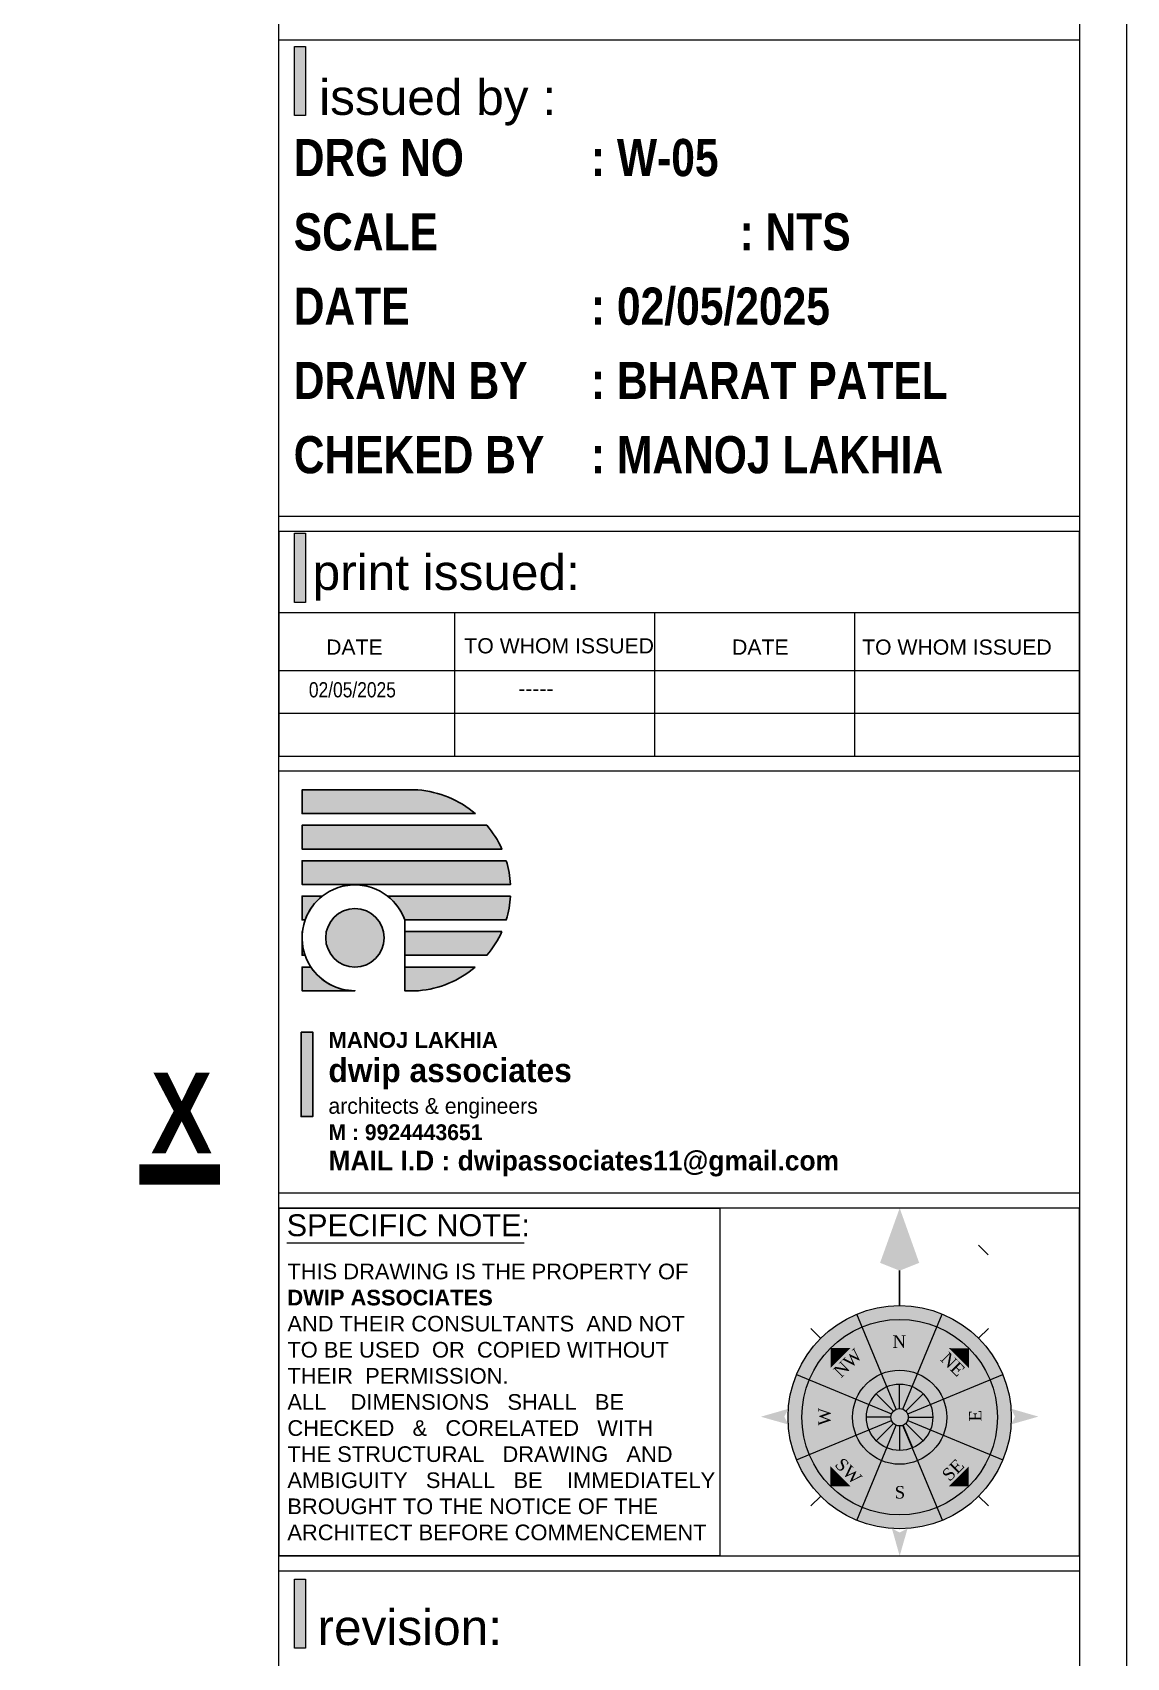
# Model space of a CAD drawing. Header units: millimetres. Extents: x 56222 to 3066687, y -650199 to -121287.
# Drawn here: x 153385.9 to 153548.7, y -173451 to -173209.1 of the extents above; entities that cross this region are included whole.
import ezdxf
from ezdxf.enums import TextEntityAlignment as Align

# ---------------------------------------------------------------- set-up
doc = ezdxf.new("R2010")
doc.units = ezdxf.units.MM
doc.header["$MEASUREMENT"] = 0
for name, color, linetype, lineweight in [('plot boundary', 26, 'Continuous', 30), ('SECTION', 7, 'Continuous', 9), ('STAIRCASE', 45, 'Continuous', 25), ('X_SHEET', 7, 'Continuous', 9)]:
    doc.layers.add(name, color=color, linetype=linetype, lineweight=lineweight)
doc.styles.add("Cn_BT_0'-0", font='swissc.ttf')
doc.styles.add('DUTCH801', font='dutcheb.ttf', dxfattribs={"height": 6.5})
doc.styles.add('KATHA', font='swissc.ttf')
doc.styles.get("Standard").update_dxf_attribs({"font": 'arial.ttf', "height": 6})

# ---------------------------------------------------------------- blocks, each defined once
blk = doc.blocks.new('NORTH')
h = blk.add_hatch(color=9)
h.set_gradient(color1=(201, 201, 201), color2=(237, 237, 237), one_color=1, tint=0.9300000071525574, name='SPHERICAL')
edge = h.paths.add_edge_path()
edge.add_arc((329168.3621632035, -156620.0577519589), 24.14051075117318, 0, 360)
at = {"layer": 'X_SHEET'}
for color, points in [(224, [(329168.3937840788, -156574.8264257577), (329168.3734990569, -156588.3563374316), (329164.1479372866, -156586.6587594029)]), (230, [(329172.604132083, -156586.6714375416), (329168.3734990569, -156588.3563374316), (329168.3937840788, -156574.8264257577)]), (47, [(329165.3133689479, -156601.9569072046), (329168.3621632043, -156598.9172412079), (329171.4018292008, -156601.9660354646)]), (47, [(329153.429538835, -156609.3919497874), (329153.4359934898, -156605.0867582552), (329157.7411850221, -156605.0932129096)]), (47, [(329179.0279653758, -156605.1251275897), (329183.333156908, -156605.1315822445), (329183.3267022532, -156609.4367737767)]), (47, [(329147.2216738365, -156620.0292261466), (329150.2704680939, -156616.9895601498), (329150.2613398336, -156623.078020403)]), (47, [(329186.4538796975, -156623.0974179562), (329186.4630079575, -156617.0089577027), (329189.502673954, -156620.0577519591)]), (224, [(329143.4240205843, -156619.9287936278), (329144.2671044365, -156618.2362868549), (329138.3503037065, -156619.9364005112)]), (230, [(329144.2721756926, -156621.6187647733), (329143.4240205843, -156619.9287936278), (329138.3503037065, -156619.9364005112)]), (230, [(329192.4521507145, -156621.6187647733), (329193.3003058228, -156619.9287936278), (329198.3740227006, -156619.9364005112)]), (224, [(329193.3003058228, -156619.9287936278), (329192.4572219706, -156618.2362868549), (329198.3740227006, -156619.9364005112)]), (47, [(329153.3911695001, -156634.9839216731), (329153.3976241551, -156630.6787301413), (329157.6963610327, -156634.9903763278)]), (47, [(329178.9831413864, -156635.0222910077), (329183.2947875729, -156630.7235541302), (329183.2883329185, -156635.0287456625)]), (47, [(329171.3792621133, -156638.1585729527), (329165.2908018605, -156638.149444693), (329168.3304678571, -156641.1982389501)]), (230, [(329166.6755984594, -156644.1335473365), (329168.3655696049, -156644.9817024448), (329168.3579627215, -156650.0554193226)]), (224, [(329168.3655696049, -156644.9817024448), (329170.0580763778, -156644.1386185926), (329168.3579627215, -156650.0554193226)])]:
    blk.add_hatch(color=color, dxfattribs=at).paths.add_polyline_path(points)
at = {"color": 254, "lineweight": 5}
for p, q in [((329185.432082057, -156582.8466500555), (329187.5534024005, -156584.9679703991)), ((329168.3621632035, -156618.1806475668), (329168.3621632035, -156612.8824246743)), ((329167.0348499589, -156618.7304387143), (329163.2884406234, -156614.9840293787)), ((329169.6894764482, -156618.7304387143), (329173.4358857837, -156614.9840293787)), ((329166.4850588114, -156620.0577519589), (329161.186835919, -156620.0577519589)), ((329170.2392675956, -156620.0577519589), (329175.5374904882, -156620.0577519589)), ((329167.0348499589, -156621.3850652036), (329163.2884406234, -156625.1314745391)), ((329168.3621632035, -156621.934856351), (329168.3621632035, -156627.2330792435)), ((329169.6894764482, -156621.3850652036), (329173.4358857837, -156625.1314745391))]:
    blk.add_line(p, q, dxfattribs=at)
at = {"color": 250, "lineweight": 9}
for p, q in [((329167.6438264519, -156618.3235336306), (329159.1239896908, -156597.7548281713)), ((329169.0804999553, -156618.3235336306), (329177.6003367161, -156597.7548281712)), ((329151.3035802034, -156602.9878331054), (329149.1822598599, -156600.8665127618)), ((329185.432082057, -156602.9878331054), (329187.5534024005, -156600.8665127618)), ((329146.0592394161, -156610.8195784457), (329166.6279448753, -156619.3394152072)), ((329170.0963815318, -156619.3394152072), (329190.665086991, -156610.8195784457)), ((329146.0592394161, -156629.2959254722), (329166.6279448753, -156620.7760887106)), ((329159.1239896906, -156642.3606757465), (329167.643826452, -156621.7919702872)), ((329177.6003367164, -156642.3606757465), (329169.0804999552, -156621.7919702872)), ((329170.0963815318, -156620.7760887106), (329190.665086991, -156629.2959254722)), ((329151.3035802034, -156637.1276708124), (329149.1822598599, -156639.248991156)), ((329185.432082057, -156637.1276708124), (329187.5534024005, -156639.248991156))]:
    blk.add_line(p, q, dxfattribs=at)
at = {"color": 1}
blk.add_line((329171.108042077, -156626.6868899763), (329169.0804999553, -156621.7919702872), dxfattribs=at)
at = {"lineweight": 9}
for radius in [24.14051075117318, 21.14051075117984, 10.17532728460417, 7.17532728461083, 1.877104392100591]:
    blk.add_circle((329168.3621632035, -156620.0577519589), radius, dxfattribs=at)
at = {"layer": 'X_SHEET', "color": 29, "linetype": 'Continuous', "lineweight": 25}
blk.add_line((329168.3621632035, -156595.9172412077), (329168.3734990569, -156588.3563374316), dxfattribs=at)
at = {"layer": 'X_SHEET', "color": 26, "linetype": 'ByBlock', "lineweight": -2, "style": 'DUTCH801'}
for s, rotation, p in [('N', 359.9140980894007, (329168.303544484, -156602.3570721998)), ('NW', 44.91409808832454, (329156.1914607405, -156607.3916111174)), ('SE', 44.91409808832454, (329178.9328209858, -156630.5113682479)), ('S', 359.9140980894007, (329168.4133798605, -156634.9479959616))]:
    blk.add_text(s, height=2.7, rotation=rotation, dxfattribs=at).set_placement(p, align=Align.TOP_CENTER)
for s, rotation, p in [('NE', 314.9140980888976, (329178.9289929538, -156609.5513213008)), ('W', 89.91409808963222, (329153.4522928761, -156619.9590685183)), ('E', 89.91409808963222, (329186.0556431458, -156619.7610153191)), ('SW', 314.9140980888976, (329156.3279463934, -156632.6537724308))]:
    blk.add_text(s, height=2.7, rotation=rotation, dxfattribs=at).set_placement(p, align=Align.CENTER)
blk = doc.blocks.new('logo')
at = {"layer": 'STAIRCASE', "linetype": 'Continuous', "ltscale": 15}
h = blk.add_hatch(color=0, dxfattribs=at)
edge = h.paths.add_edge_path()
edge.add_line((52190.17701092365, -8438.837444591703), (52131.53455873378, -8438.837444591703))
edge.add_line((52131.53455873378, -8438.837444591703), (52131.53455873378, -8450.837444591703))
edge.add_line((52131.53455873378, -8450.837444591703), (52219.13353665334, -8450.837444591703))
edge.add_arc((52186.07938607487, -8489.66187546931), 50.98934499907119, 49.58975698155604, 85.39060465791819)
edge = h.paths.add_edge_path()
edge.add_line((52225.03581458451, -8456.763395546865), (52131.53455873378, -8456.763395546865))
edge.add_line((52131.53455873378, -8456.763395546865), (52131.53455873378, -8468.763395546865))
edge.add_line((52131.53455873378, -8468.763395546865), (52232.58924352859, -8468.763395546865))
edge.add_arc((52186.07938607487, -8489.66187546932), 50.98934499907353, 24.19602448674761, 40.1808997135473)
edge = h.paths.add_edge_path()
edge.add_line((52234.82091538775, -8474.689346502026), (52131.53455873378, -8474.689346502026))
edge.add_line((52131.53455873378, -8474.689346502026), (52131.53455873378, -8486.689346502026))
edge.add_line((52131.53455873378, -8486.689346502026), (52236.98201248032, -8486.689346502026))
edge.add_arc((52186.07938607487, -8489.661875469319), 50.98934499907579, 3.342070423068783, 17.07602453624784)
edge = h.paths.add_edge_path()
edge.add_line((52236.98312466052, -8492.615297457187), (52174.84297450418, -8492.615297457187))
edge.add_arc((52158.31490960281, -8513.686848498464), 26.78035086904048, 19.80006977347449, 51.890136656870425, ccw=False)
edge.add_line((52183.51201567423, -8504.615297457187), (52234.82678061332, -8504.615297457187))
edge.add_arc((52186.07938607487, -8489.66187546931), 50.98934499906755, 342.9464344103156, 356.6794360763926)
edge = h.paths.add_edge_path()
edge.add_line((52232.59782423588, -8510.541248412348), (52183.51201567423, -8510.541248412348))
edge.add_line((52183.51201567423, -8510.541248412348), (52183.51201567423, -8522.541248412348))
edge.add_line((52183.51201567423, -8522.541248412348), (52225.0519422947, -8522.541248412348))
edge.add_arc((52186.07938607487, -8489.66187546933), 50.98934499906079, 319.847196360396, 335.8275113473365)
edge = h.paths.add_edge_path()
edge.add_line((52219.15596601582, -8528.46719936751), (52183.51201567423, -8528.46719936751))
edge.add_line((52183.51201567423, -8528.46719936751), (52183.51201567423, -8540.46719936751))
edge.add_line((52183.51201567423, -8540.46719936751), (52190.40747653529, -8540.46719936751))
edge.add_arc((52186.07938607487, -8489.661875469317), 50.98934499906522, 274.8692539683935, 310.44335165766)
edge = h.paths.add_edge_path()
edge.add_line((52135.98268130251, -8528.46719936751), (52131.53455873377, -8528.46719936751))
edge.add_line((52131.53455873377, -8528.46719936751), (52131.53455873377, -8540.46719936751))
edge.add_line((52131.53455873377, -8540.46719936751), (52158.31490960281, -8540.46719936751))
edge.add_arc((52158.31490960281, -8513.686848498468), 26.78035086904129, 213.4981649148924, 270, ccw=False)
edge = h.paths.add_edge_path()
edge.add_line((52131.53455873377, -8513.686848498492), (52131.53455873377, -8522.541248412348))
edge.add_line((52131.53455873377, -8522.541248412348), (52133.04067776811, -8522.541248412348))
edge.add_arc((52158.31490960281, -8513.686848498477), 26.78035086904143, 180.0000000000311, 199.3070467286024, ccw=False)
edge = h.paths.add_edge_path()
edge.add_line((52131.71994028967, -8510.541248412348), (52131.53455873377, -8510.541248412348))
edge.add_line((52131.53455873377, -8510.541248412348), (52131.53455873377, -8513.686848498484))
edge.add_arc((52158.31490960281, -8513.686848498512), 26.78035086904129, 173.2545084101257, 179.9999999999416, ccw=False)
edge = h.paths.add_edge_path()
edge.add_line((52141.78684470145, -8492.615297457187), (52131.53455873378, -8492.615297457187))
edge.add_line((52131.53455873378, -8492.615297457187), (52131.53455873377, -8504.615297457187))
edge.add_line((52131.53455873377, -8504.615297457187), (52133.11780353139, -8504.615297457187))
edge.add_arc((52158.31490960281, -8513.686848498464), 26.7803508690404, 128.1098633431295, 160.1999302265254, ccw=False)
edge = h.paths.add_edge_path()
edge.add_arc((52158.31490960281, -8513.686848498468), 14.78035086904056, 0, 360)
at = {"layer": 'STAIRCASE', "color": 0, "linetype": 'Continuous', "ltscale": 15}
blk.add_line((52183.51201567423, -8540.46719936751), (52183.51201567423, -8504.615297457187), dxfattribs=at)
for points in [[(52190.17701092365, -8438.837444591703), (52131.53455873378, -8438.837444591703), (52131.53455873378, -8450.837444591703), (52219.13353665334, -8450.837444591703, 0.157493798181066)], [(52225.03581458451, -8456.763395546865), (52131.53455873378, -8456.763395546865), (52131.53455873378, -8468.763395546865), (52232.58924352859, -8468.763395546865, 0.06986049528061673)], [(52234.82091538775, -8474.689346502026), (52131.53455873378, -8474.689346502026), (52131.53455873378, -8486.689346502026), (52236.98201248032, -8486.689346502026, 0.05999751561566156)], [(52141.78684470145, -8492.615297457187), (52131.53455873378, -8492.615297457187), (52131.53455873377, -8504.615297457187), (52133.11780353139, -8504.615297457187, -0.1409416100228862)], [(52236.98312466052, -8492.615297457187), (52174.84297450418, -8492.615297457187, -0.1409416100228862), (52183.51201567423, -8504.615297457187), (52234.82678061332, -8504.615297457187, 0.05999334482245701)], [(52131.71994028967, -8510.541248412348), (52131.53455873377, -8510.541248412348), (52131.53455873377, -8513.686848498484, -0.02944126149860299)], [(52131.53455873377, -8513.686848498492), (52131.53455873377, -8522.541248412348), (52133.04067776811, -8522.541248412348, -0.08444273766313098)], [(52232.59782423588, -8510.541248412348), (52183.51201567423, -8510.541248412348), (52183.51201567423, -8522.541248412348), (52225.0519422947, -8522.541248412348, 0.06984050039736454)], [(52135.98268130251, -8528.46719936751), (52131.53455873377, -8528.46719936751), (52131.53455873377, -8540.46719936751), (52158.31490960281, -8540.46719936751, -0.251655065199232)], [(52219.15596601582, -8528.46719936751), (52183.51201567423, -8528.46719936751), (52183.51201567423, -8540.46719936751), (52190.40747653529, -8540.46719936751, 0.1564800313930307)]]:
    blk.add_lwpolyline(points, format="xyb", close=True, dxfattribs=at)
blk.add_circle((52158.31490960281, -8513.686848498468), 14.78035086904056, dxfattribs=at)
blk.add_arc((52158.31490960281, -8513.686848498468), 26.78035086904056, 19.8000697734819, 270, dxfattribs=at)

msp = doc.modelspace()

# ---------------------------------------------------------------- hatches: boundary and pattern name
at = {"layer": 'STAIRCASE', "linetype": 'Continuous', "ltscale": 15}
msp.add_hatch(color=251, dxfattribs=at).paths.add_polyline_path([(153425.9030891043, -173357.9062536162), (153427.6239417932, -173357.9062536162), (153427.6239417932, -173370.4914944881), (153425.9030891043, -173370.4914944881)])
at = {"layer": 'X_SHEET', "ltscale": 0.25}
h = msp.add_hatch(color=0, dxfattribs=at)
h.dxf.hatch_style = 1
h.paths.add_polyline_path([(153426.5310373722, -173211.1714069844), (153424.928977478, -173211.1714069844), (153424.928977478, -173221.4756170686), (153426.5310373722, -173221.4756170686)])
h = msp.add_hatch(color=0, dxfattribs=at)
h.dxf.hatch_style = 1
h.paths.add_polyline_path([(153426.5276055823, -173283.6443223006), (153424.925545688, -173283.6443223006), (153424.925545688, -173293.9485323849), (153426.5276055823, -173293.9485323849)])
h = msp.add_hatch(color=0, dxfattribs=at)
h.dxf.hatch_style = 1
h.paths.add_polyline_path([(153426.5309933728, -173439.3348686452), (153424.9289334786, -173439.3348686452), (153424.9289334786, -173449.6390787296), (153426.5309933728, -173449.6390787296)])

# ---------------------------------------------------------------- linework, layer by layer
at = {"layer": 'plot boundary', "color": 251, "ltscale": 0.25}
msp.add_lwpolyline([(153425.9030891043, -173357.9062536162), (153427.6239417932, -173357.9062536162), (153427.6239417932, -173370.4914944881), (153425.9030891043, -173370.4914944881)], close=True, dxfattribs=at)
at = {"layer": 'SECTION', "color": 5}
msp.add_lwpolyline([(152814.8356319413, -173377.6050022538, 12, 12, 0), (152814.8356319413, -173380.6050022538, 0, 0, 0), (153407.8069336409, -173380.6050022538, 12, 12, 0), (153407.8069336409, -173377.6050022538, 12, 12, 0)], format="xyseb", dxfattribs=at)
at = {"layer": 'X_SHEET', "color": 0, "linetype": 'Continuous', "lineweight": 9}
for p, q in [((153422.5821466624, -173295.4670057068), (153541.7213736982, -173295.4670057068)), ((153448.7180965244, -173295.4670057068), (153448.7180965244, -173316.8318780887)), ((153478.4943686955, -173295.4670057068), (153478.4943686955, -173316.8318780887)), ((153508.2599085068, -173295.4670057068), (153508.2599085068, -173316.8318780887)), ((153541.7213736982, -173304.1213079911), (153422.5828038761, -173304.1213079911)), ((153541.7213736982, -173310.4765930398), (153422.583478549, -173310.4765930398))]:
    msp.add_line(p, q, dxfattribs=at)
at = {"layer": 'X_SHEET', "linetype": 'Continuous'}
msp.add_line((153423.761889318, -173389.2841951192), (153459.0785983489, -173389.2841951192), dxfattribs=at)
at = {"layer": 'X_SHEET'}
for points in [[(153548.7247519423, -173551.9889495728), (152781.5763834645, -173551.9889495728), (152781.5763834645, -173017.0561390899), (153548.7247519423, -173017.0561390899)], [(153541.7247519423, -173544.9889495728), (152788.5763834645, -173544.9889495728), (152788.5763834645, -173024.0561390899), (153541.7247519423, -173024.0561390899)], [(153422.5841532218, -173024.0561390899), (153541.7247161294, -173024.0561390899), (153541.7248336757, -173544.9889495728), (153422.5842707681, -173544.9889495728)], [(153422.5841532218, -173210.1983052519), (153541.7247614888, -173210.1983052519), (153541.7247614888, -173281.1737998071), (153422.5841532218, -173281.1737998071)], [(153422.5841532218, -173316.8318780887), (153541.7213736982, -173316.8318780887), (153541.7213736982, -173283.3813578907), (153422.5841532218, -173283.3813578907)], [(153422.5841532218, -173319.0394361723), (153541.7247614888, -173319.0394361723), (153541.7247614888, -173381.9078654649), (153422.5841532218, -173381.9078654649)], [(153488.2251190029, -173435.8928589654), (153422.5841532218, -173435.8928589654), (153422.5841532218, -173384.1154235485), (153488.2251190038, -173384.1154235485)], [(153422.5841532218, -173435.8928589654), (153541.7247614888, -173435.8928589654), (153541.7247614888, -173384.1154235485), (153422.5841532218, -173384.1154235485)], [(153422.5841532218, -173438.1004170489), (153541.7247614888, -173438.1004170489), (153541.7247614888, -173466.7738285414), (153422.5841532218, -173466.7738285414)]]:
    msp.add_lwpolyline(points, close=True, dxfattribs=at)
at = {"layer": 'X_SHEET', "color": 0, "ltscale": 0.25}
for points in [[(153424.928977478, -173211.1714069846), (153426.5310373722, -173211.1714069846), (153426.5310373722, -173221.4756170688), (153424.928977478, -173221.4756170688)], [(153424.925545688, -173283.6443223006), (153426.5276055823, -173283.6443223006), (153426.5276055823, -173293.948532385), (153424.925545688, -173293.948532385)], [(153424.9289334786, -173439.3348686454), (153426.5309933728, -173439.3348686454), (153426.5309933728, -173449.6390787298), (153424.9289334786, -173449.6390787298)]]:
    msp.add_lwpolyline(points, close=True, dxfattribs=at)

# ---------------------------------------------------------------- block references
at = {"xscale": 0.688264134949701, "yscale": 0.688264134949701, "zscale": 0.688264134949701, "rotation": 0.02728220468809862}
msp.add_blockref('NORTH', (-73091.11294141939, -65727.16752668328), dxfattribs=at)
at = {"layer": 'STAIRCASE', "color": 251, "linetype": 'Continuous', "xscale": 0.2942633925413247, "yscale": 0.2942633925413247, "zscale": 0.2942633925413247}
msp.add_blockref('logo', (138085.6278549571, -170838.6066920365), dxfattribs=at)

# ---------------------------------------------------------------- texts
at = {"layer": 'plot boundary', "color": 251, "ltscale": 0.25, "insert": (153429.9623551541, -173357.9062536162), "char_height": 3.531160710809478, "attachment_point": 1}
msp.add_mtext('{\\fArial|b1|i0|c0|p34;\\H0.6667x;MANOJ LAKHIA\\fBankGothic Lt BT|b1|i0|c0|p34;\\P\\fBankGothic Md BT|b1|i0|c0|p34;\\H1.5x;dwip associates\\P\\fBankGothic Lt BT|b0|i0|c0|p34;\\H0.6667x;architects & engineers\\P\\fStylus BT|b1|i0|c0|p34;\\H0.9999x;M : 9924443651\\P\\H1.25x;MAIL I.D : dwipassociates11@gmail.com}', dxfattribs=at)
at = {"layer": 'SECTION', "color": 5, "insert": (153403.5305805975, -173375.9663463745), "char_height": 12, "attachment_point": 7, "line_spacing_factor": 1.157142857142857, "style": "Cn_BT_0'-0"}
msp.add_mtext('{\\fSwis721 Cn BT|b1|i0|c0|p34;X}', dxfattribs=at)
at = {"layer": 'X_SHEET', "color": 0, "ltscale": 0.25, "char_height": 5.280172871963283, "attachment_point": 1}
for s, insert in [('issued by :', (153428.5838511093, -173216.0781075483)), ('{\\fArial|b0|i0|c0|p34;print issued:}', (153427.6065021997, -173286.8121108712))]:
    msp.add_mtext(s, dxfattribs=dict(at, insert=insert))
at = {"layer": 'X_SHEET', "color": 0, "linetype": 'Continuous', "insert": (153424.7984234288, -173224.9495399807), "char_height": 5.5286672042278, "attachment_point": 1, "line_spacing_factor": 1.2, "style": "Cn_BT_0'-0"}
msp.add_mtext('\\A1;{\\fSwis721 Cn BT|b1|i0|c0|p34;DRG NO ^I: W-05\\PSCALE ^I^I: NTS\\PDATE ^I^I: 02/05/2025\\P\\A0;DRAWN BY ^I: BHARAT PATEL\\PCHEKED BY ^I: MANOJ LAKHIA}', dxfattribs=at)
at = {"layer": 'X_SHEET', "color": 0, "linetype": 'Continuous', "attachment_point": 1}
for s, insert, char_height in [('{\\fArial|b0|i0|c0|p34;DATE}', (153429.6190994187, -173299.4612827567), 2.258419395243443), ('{\\fArial|b0|i0|c0|p34;TO WHOM ISSUED}', (153450.1864482315, -173299.2669469666), 2.258419395243443), ('{\\fArial|b0|i0|c0|p34;DATE}', (153490.0267289911, -173299.4612827567), 2.258419395243443), ('{\\fArial|b0|i0|c0|p34;TO WHOM ISSUED}', (153509.3824930334, -173299.4612827567), 2.258419395243443), ('{\\fArial|b0|i0|c0|p34;-----}', (153458.2078648504, -173305.6222320153), 2.258419395243443), ('THIS DRAWING IS THE PROPERTY OF \\P{\\fArial|b1|i0|c0|p34;\\C59;DWIP ASSOCIATES\\C29; \\fArial|b0|i0|c0|p34;\\P}AND THEIR CONSULTANTS  AND NOT \\PTO BE USED  OR  COPIED WITHOUT \\PTHEIR  PERMISSION.\\PALL    DIMENSIONS   SHALL   BE   \\PCHECKED   &   CORELATED   WITH   \\PTHE STRUCTURAL   DRAWING   AND   \\PAMBIGUITY   SHALL   BE    IMMEDIATELY \\PBROUGHT TO THE NOTICE OF THE \\PARCHITECT BEFORE COMMENCEMENT', (153423.8513420165, -173392.3831080163), 2.330296609741346)]:
    msp.add_mtext(s, dxfattribs=dict(at, insert=insert, char_height=char_height))
at = {"layer": 'X_SHEET', "color": 0, "linetype": 'Continuous', "insert": (153427.0527872733, -173305.8165678054), "char_height": 2.258419395243443, "attachment_point": 1, "style": 'KATHA'}
msp.add_mtext('02/05/2025', dxfattribs=at)
at = {"layer": 'X_SHEET', "linetype": 'Continuous', "insert": (153423.7462938032, -173385.0341521368), "char_height": 3.262161348684978, "attachment_point": 1}
msp.add_mtext('SPECIFIC NOTE:', dxfattribs=at)
at = {"layer": 'X_SHEET', "color": 29, "ltscale": 0.25, "insert": (153428.3324265793, -173443.8830742007), "char_height": 5.280172871963283, "attachment_point": 1}
msp.add_mtext('{\\C0;revision:}', dxfattribs=at)

doc.saveas('drawing.dxf')
